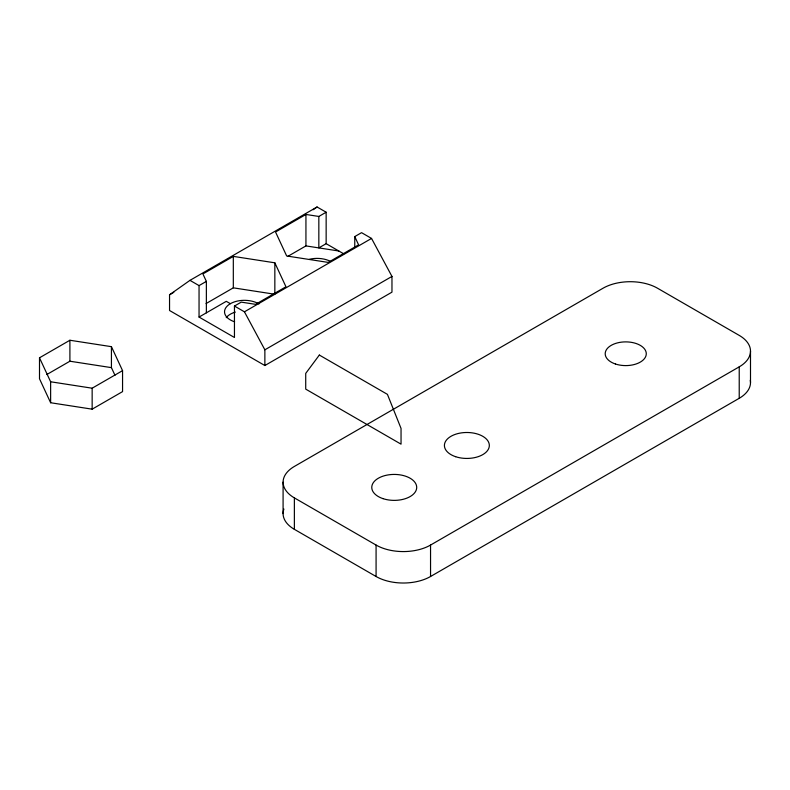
<?xml version="1.0" encoding="UTF-8"?>
<svg xmlns="http://www.w3.org/2000/svg" width="790" height="790" viewBox="0 0 790 790"><rect width="100%" height="100%" fill="white"/><g stroke="black" fill="none" stroke-linecap="round" stroke-linejoin="round"><path stroke-width="1.19" d="M354.759 247.477L354.759 236.585L361.553 232.665L371.537 238.432L391.968 276.431L391.968 292.152L264.867 365.533L169.544 310.5L169.544 294.779L189.965 280.361L317.067 206.98L326.151 212.224L326.151 243.675L343.808 253.867M313.176 209.725L317.067 206.98M39.5 357.801L69.905 340.253L111.43 346.672L122.559 370.648L122.559 391.613L92.153 409.171L50.629 402.742L39.5 378.766L39.5 357.801L50.629 381.777L50.629 402.742M189.965 280.361L199.05 285.605L199.05 317.057L234.452 337.498L234.452 306.046L241.246 302.126L255.565 304.338L285.97 286.79L274.841 262.813L233.317 256.385L202.911 273.942L206.368 281.378L206.368 312.83M326.151 212.224L318.834 216.45L305.937 214.455L275.542 232.003L286.671 255.98L328.196 262.408L358.601 244.851L354.759 236.585M169.544 294.779L173.82 292.31M199.05 285.605L206.368 281.378M46.837 374.529L69.905 361.218L111.43 367.636L114.965 375.27M206.062 303.567L233.317 287.837L274.841 294.255M288.123 256.197L305.937 245.907L338.821 250.993M199.05 317.057L226.286 301.326L230.374 303.686M326.151 243.675L318.834 247.902L318.834 216.45M50.629 381.777L92.153 388.206L122.559 370.648M234.452 306.046L244.436 311.813L371.537 238.432M264.867 365.533L264.867 349.812L391.968 276.431M294.374 497.888L376.079 545.061A38.513 22.239 0 0 0 430.55 545.061L739.223 366.846A38.513 22.239 0 0 0 739.223 335.394L657.517 288.222A38.513 22.239 0 0 0 603.037 288.222L294.374 466.436A38.513 22.239 0 0 0 294.374 497.888L294.374 529.33L376.079 576.502A38.513 22.239 0 0 0 430.55 576.502L739.223 398.298A38.513 22.239 0 0 0 750.293 380.276M244.436 311.813L264.867 349.812M750.5 351.125L750.5 382.567M739.223 366.846L739.223 398.298M430.55 545.061L430.55 576.502M376.079 545.061L376.079 576.502M305.937 214.455L305.937 245.907M283.087 482.157L283.087 513.609M274.841 262.813L274.841 293.05M233.317 256.385L233.317 287.837M111.43 346.672L111.43 367.636M92.153 388.206L92.153 409.171M69.905 340.253L69.905 361.218M226.226 317.669A19.898 11.485 0 0 1 235.341 312.08M309.601 259.229A19.898 11.485 0 0 1 330.181 261.233M234.6 321.797A19.898 11.485 0 0 1 228.804 304.703A19.898 11.485 0 0 1 258.952 303.953M294.374 529.33A38.513 22.239 0 0 1 283.906 509.046M319.338 355.056L305.72 373.394L305.72 389.124L401.043 444.158L401.043 428.437L387.426 394.358L319.338 355.056M615.469 364.012A20.54 11.86 0 0 0 646.279 353.742A20.54 11.86 0 0 0 615.469 343.472A20.54 11.86 0 0 0 615.469 364.012M455.632 456.699A22.466 12.976 0 0 0 489.336 445.471A22.466 12.976 0 0 0 455.632 434.233A22.466 12.976 0 0 0 455.632 456.699M383.002 498.638A22.466 12.976 0 0 0 416.705 487.4A22.466 12.976 0 0 0 383.002 476.163A22.466 12.976 0 0 0 383.002 498.638"/></g></svg>
